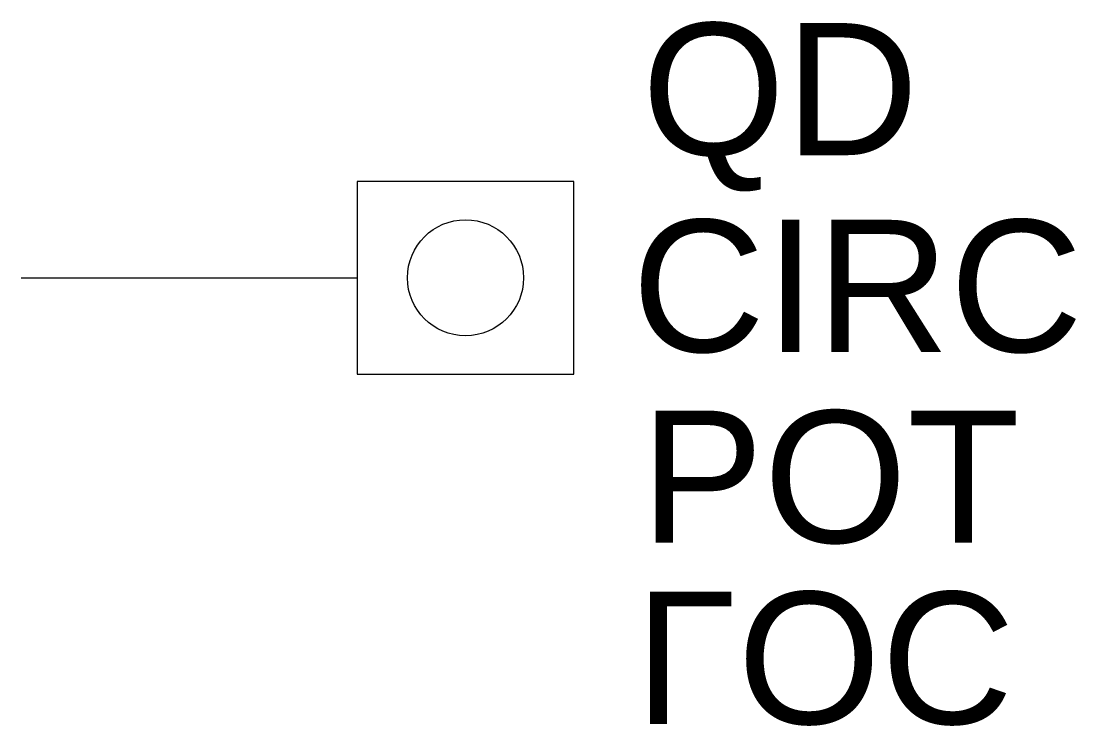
# Model space of a CAD drawing. Header units: millimetres. Extents: x 144.69 to 145.88, y 156.31 to 157.11.
import ezdxf

# ---------------------------------------------------------------- set-up
doc = ezdxf.new("R2010")
doc.units = ezdxf.units.MM
doc.header["$LTSCALE"] = 0.05
doc.layers.add('021', color=1, linetype='Continuous')
doc.styles.get("Standard").update_dxf_attribs({"font": 'ARIAL.TTF'})

msp = doc.modelspace()

# ---------------------------------------------------------------- linework, layer by layer
msp.add_line((144.6871, 156.8189), (145.0687, 156.8189))
at = {"layer": '021'}
msp.add_lwpolyline([(145.0687, 156.7096), (145.3144, 156.7096), (145.3144, 156.9282), (145.0687, 156.9282)], close=True, dxfattribs=at)
msp.add_circle((145.1916, 156.8189), 0.0659, dxfattribs=at)

# ---------------------------------------------------------------- texts
at = {"layer": '021', "flags": 1}
for tag, p, s in [('QD', (145.3916, 156.9581), '1'), ('CIRC', (145.3803, 156.7347), '1'), ('POT', (145.3902, 156.518), '5400')]:
    msp.add_attdef(tag, p, s, height=0.15, dxfattribs=at)
at = {"layer": '021', "text_generation_flag": 4, "flags": 1}
msp.add_attdef('LOC', (145.3837, 156.4623), '', height=0.15, dxfattribs=at)

doc.saveas('drawing.dxf')
